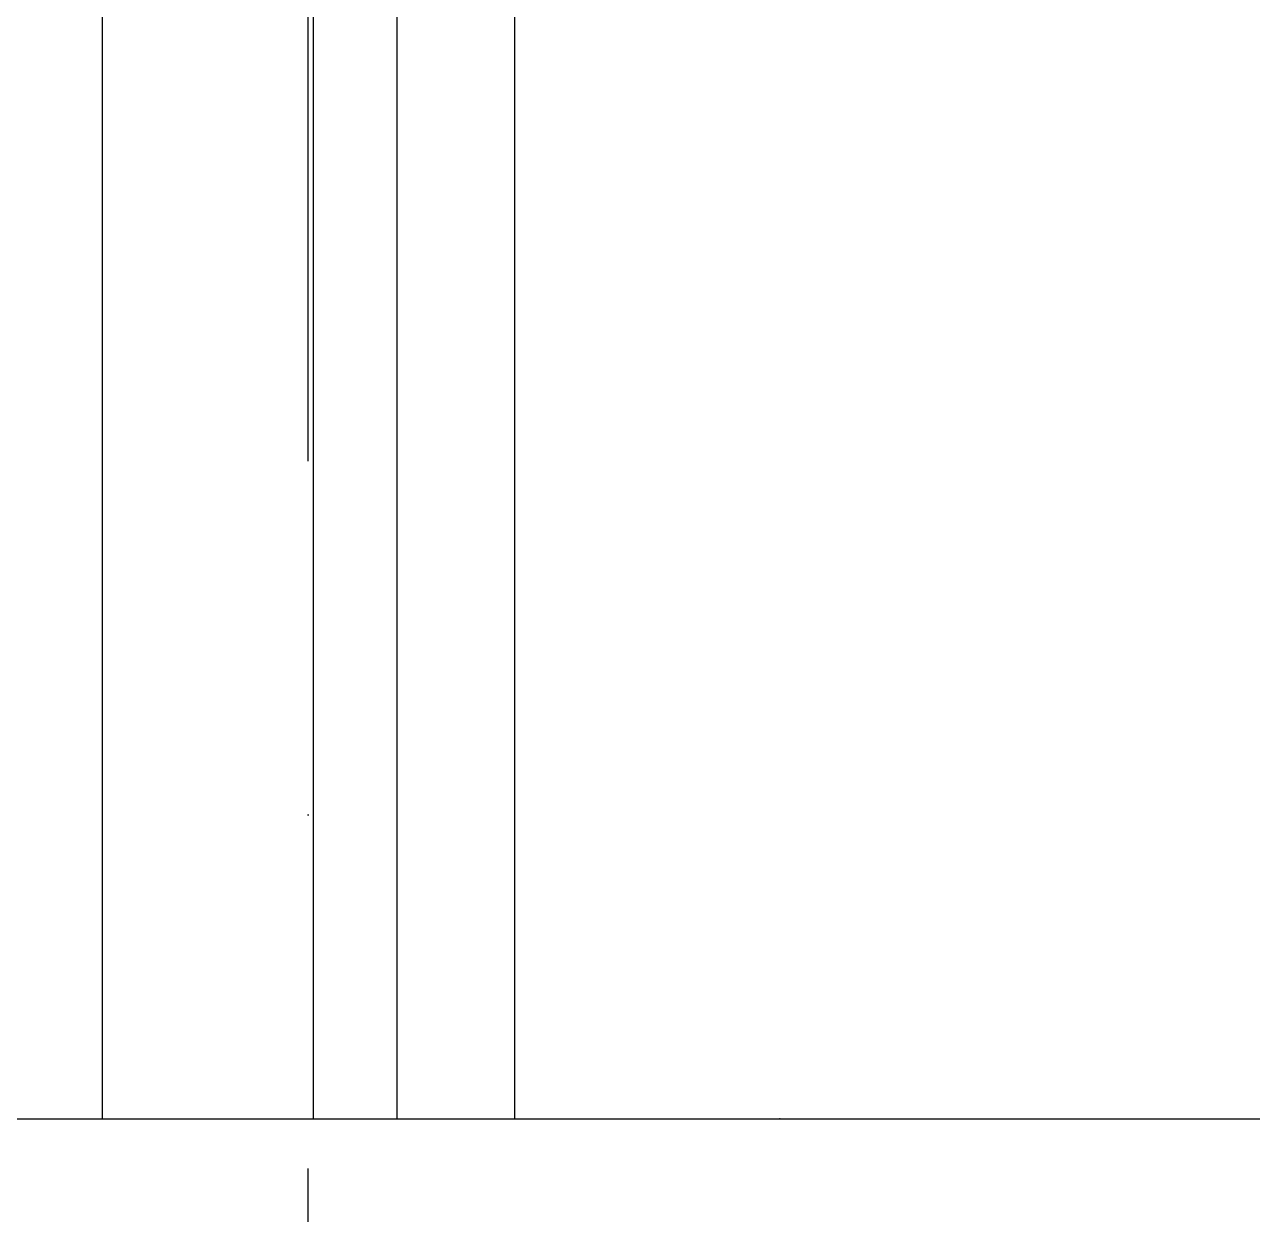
# Model space of a CAD drawing. Header units: millimetres. Extents: x 1924 to 471109, y -30014 to 109986.
# Drawn here: x 453304 to 454346, y 28552 to 29561 of the extents above; entities that cross this region are included whole.
import ezdxf

# ---------------------------------------------------------------- set-up
doc = ezdxf.new("R2010")
doc.units = ezdxf.units.MM
doc.header["$LTSCALE"] = 100
doc.linetypes.add('ACAD_ISO10W100', pattern=[18, 12, -3, 0, -3])
doc.layers.add('osy objektu', color=130, linetype='ACAD_ISO10W100', plot=False)
doc.layers.add('PERI_HELPLINE', color=140, linetype='Continuous', plot=False)
doc.layers.add('podlazi', color=40, linetype='Continuous', lineweight=30, plot=False)
doc.layers.add('rez sloupy', color=90, linetype='Continuous')

msp = doc.modelspace()

# ---------------------------------------------------------------- linework, layer by layer
at = {"color": 0, "linetype": 'ByBlock'}
for points in [[(453549.415, 28633.112), (453549.415, 30327.362), (453549.37, 30342.362), (453549.37, 30451.112)], [(453620.415, 28633.112), (453620.415, 30327.362), (453620.46, 30342.362), (453620.46, 30451.112)]]:
    msp.add_lwpolyline(points, dxfattribs=at)
at = {"layer": 'osy objektu'}
msp.add_line((453544.915, 25590.705), (453544.915, 33927.617), dxfattribs=at)
msp.add_line((453544.915, 25590.705), (453544.915, 33927.617), dxfattribs=at)
at = {"layer": 'PERI_HELPLINE'}
msp.add_point((453944.915, 28633.112), dxfattribs=at)
msp.add_point((453944.915, 28633.112), dxfattribs=at)
at = {"layer": 'podlazi'}
msp.add_line((418944.915, 28633.112), (454544.915, 28633.112), dxfattribs=at)
at = {"layer": 'rez sloupy'}
for p, q in [((453369.915, 31343.112), (453369.915, 28633.112)), ((453719.915, 31343.112), (453719.915, 28633.112))]:
    msp.add_line(p, q, dxfattribs=at)

doc.saveas('drawing.dxf')
